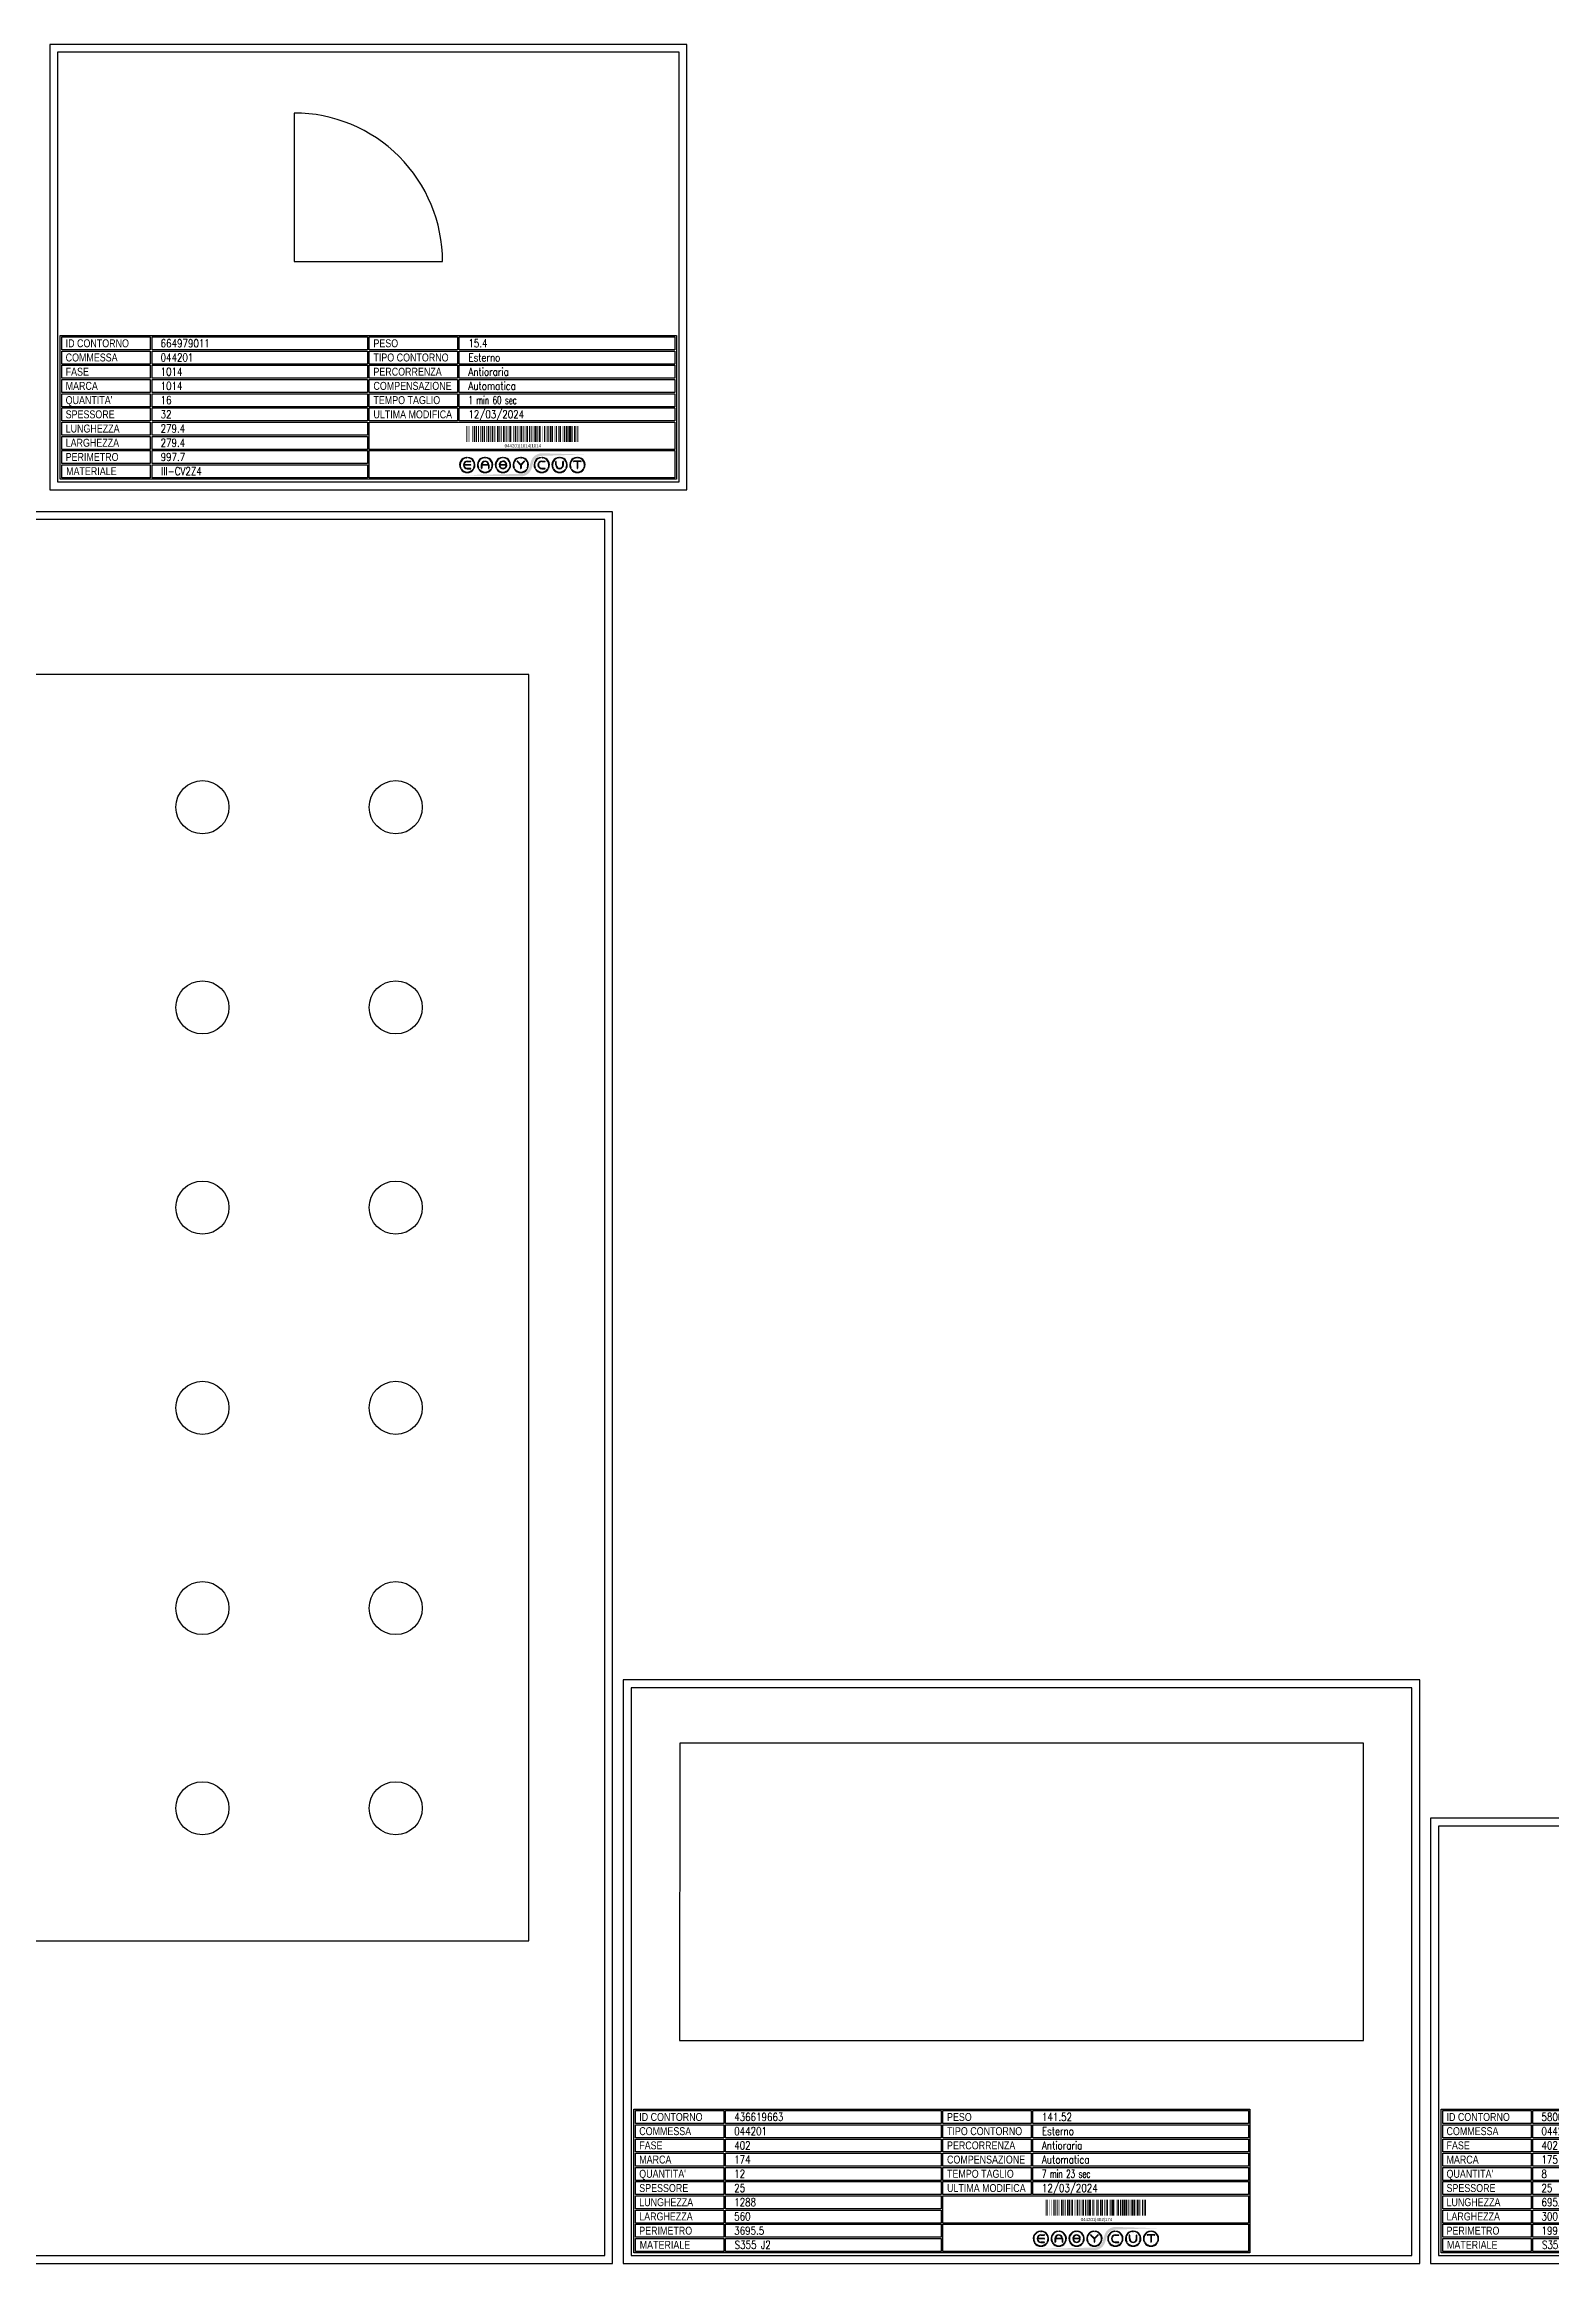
# Model space of a CAD drawing. Header units: millimetres. Extents: x 28039 to 145264, y 9873 to 40131.
# Drawn here: x 39309 to 42145, y 12213 to 16392 of the extents above; entities that cross this region are included whole.
import ezdxf
from ezdxf.enums import TextEntityAlignment as Align

# ---------------------------------------------------------------- set-up
doc = ezdxf.new("R2010")
doc.units = ezdxf.units.MM
doc.styles.add('EasyCutStyle', font='romans.shx', dxfattribs={"width": 0.8})
doc.styles.add('EasyCutStyle1', font='arial.ttf', dxfattribs={"width": 0.8})

# ---------------------------------------------------------------- blocks, each defined once
blk = doc.blocks.new('*U81')
at = {"color": 5}
blk.add_lwpolyline([(0, 0), (3000, 0), (3000, 3299), (0, 3299)], close=True, dxfattribs=at)
at = {"color": 7}
blk.add_lwpolyline([(15, 15), (2985, 15), (2985, 3284), (15, 3284)], close=True, dxfattribs=at)
at = {"color": 253}
blk.add_lwpolyline([(20, 291), (1180, 291), (1180, 20), (20, 20)], close=True, dxfattribs=at)
at = {"color": 2}
for points in [[(23, 288.1), (189.3, 288.1), (189.3, 263.7), (23, 263.7)], [(23, 288.1), (189.3, 288.1), (189.3, 263.7), (23, 263.7)], [(23, 261.4), (189.3, 261.4), (189.3, 237), (23, 237)], [(601.5, 288.1), (767.9, 288.1), (767.9, 263.7), (601.5, 263.7)], [(601.5, 261.4), (767.9, 261.4), (767.9, 237), (601.5, 237)], [(23, 234.6), (189.3, 234.6), (189.3, 210.2), (23, 210.2)], [(601.5, 234.6), (767.9, 234.6), (767.9, 210.2), (601.5, 210.2)], [(23, 207.9), (189.3, 207.9), (189.3, 183.4), (23, 183.4)], [(23, 181.1), (189.3, 181.1), (189.3, 156.7), (23, 156.7)], [(601.5, 207.9), (767.9, 207.9), (767.9, 183.4), (601.5, 183.4)], [(601.5, 181.1), (767.9, 181.1), (767.9, 156.7), (601.5, 156.7)], [(23, 154.3), (189.3, 154.3), (189.3, 129.9), (23, 129.9)], [(23, 127.6), (189.3, 127.6), (189.3, 103.1), (23, 103.1)], [(601.5, 154.3), (767.9, 154.3), (767.9, 129.9), (601.5, 129.9)], [(23, 100.8), (189.3, 100.8), (189.3, 76.4), (23, 76.4)], [(23, 74), (189.3, 74), (189.3, 49.6), (23, 49.6)], [(23, 47.3), (189.3, 47.3), (189.3, 22.9), (23, 22.9)]]:
    blk.add_lwpolyline(points, close=True, dxfattribs=at)
at = {"color": 1}
for points in [[(192.7, 288.1), (598.5, 288.1), (598.5, 263.7), (192.7, 263.7)], [(192.7, 261.4), (598.5, 261.4), (598.5, 237), (192.7, 237)], [(771.3, 288.1), (1177.2, 288.1), (1177.2, 263.7), (771.3, 263.7)], [(771.3, 261.4), (1177.2, 261.4), (1177.2, 237), (771.3, 237)], [(192.7, 234.6), (598.5, 234.6), (598.5, 210.2), (192.7, 210.2)], [(771.3, 234.6), (1177.2, 234.6), (1177.2, 210.2), (771.3, 210.2)], [(192.7, 207.9), (598.5, 207.9), (598.5, 183.4), (192.7, 183.4)], [(192.7, 181.1), (598.5, 181.1), (598.5, 156.7), (192.7, 156.7)], [(771.3, 207.9), (1177.2, 207.9), (1177.2, 183.4), (771.3, 183.4)], [(771.3, 181.1), (1177.2, 181.1), (1177.2, 156.7), (771.3, 156.7)], [(192.7, 154.3), (598.5, 154.3), (598.5, 129.9), (192.7, 129.9)], [(192.7, 127.6), (598.5, 127.6), (598.5, 103.1), (192.7, 103.1)], [(601.5, 127.6), (1177.2, 127.6), (1177.2, 76.4), (601.5, 76.4)], [(771.3, 154.3), (1177.2, 154.3), (1177.2, 129.9), (771.3, 129.9)], [(192.7, 100.8), (598.5, 100.8), (598.5, 76.4), (192.7, 76.4)], [(192.7, 74), (598.5, 74), (598.5, 49.6), (192.7, 49.6)], [(192.7, 47.3), (598.5, 47.3), (598.5, 22.9), (192.7, 22.9)], [(601.5, 74), (1177.2, 74), (1177.2, 22.9), (601.5, 22.9)]]:
    blk.add_lwpolyline(points, close=True, dxfattribs=at)
at = {"color": 161, "style": 'EasyCutStyle1', "width": 0.8}
for s, p in [('COMMESSA', (30.1, 241.9)), ('ID CONTORNO', (30.1, 268.6)), ('TIPO CONTORNO', (609.6, 241.9)), ('PESO', (609.6, 268.6)), ('FASE', (30.1, 215.1)), ('PERCORRENZA', (609.6, 215.1)), ("QUANTITA'", (30.1, 161.6)), ('MARCA', (30.1, 188.4)), ('TEMPO TAGLIO', (609.6, 161.6)), ('COMPENSAZIONE', (609.6, 188.4)), ('SPESSORE', (30.1, 134.8)), ('ULTIMA MODIFICA', (609.6, 134.8)), ('LUNGHEZZA', (30.1, 108.1)), ('LARGHEZZA', (30.1, 81.3)), ('PERIMETRO', (30.1, 54.5)), ('MATERIALE', (31, 27.8))]:
    blk.add_text(s, height=15, dxfattribs=at).set_placement(p)
at = {"style": 'EasyCutStyle'}
for tag, p, width in [('ORDERSHAPE', (208.9, 241.9), 0.8), ('IDSHAPE', (208.9, 268.6), 0.8), ('TYPESHAPE', (788.4, 241.9), 0.8), ('WEIGTHSHAPE', (788.4, 268.6), 0.8), ('PHASESHAPE', (208.9, 215.1), 0.8), ('JOUSHAPE', (788.4, 215.1), 0.8), ('QTASHAPE', (208.9, 161.6), 0.8), ('MKSHAPE', (208.9, 188.4), 0.8), ('TIMECUTSHAPE', (788.4, 161.6), 0.65), ('COMPSHAPE', (788.4, 188.4), 0.8), ('TKSHAPE', (208.9, 134.8), 0.8), ('LASTMODIFYSHAPE', (788.4, 134.8), 0.8), ('LENGTHSHAPE', (208.9, 108.1), 0.8), ('HEIGHTSHAPE', (208.9, 81.3), 0.8), ('PERIMETERSHAPE', (208.9, 54.5), 0.8), ('MATSHAPE', (209.8, 27.8), 0.8)]:
    blk.add_attdef(tag, p, '', height=15, dxfattribs=dict(at, width=width))
blk = doc.blocks.new('*U85')
at = {"color": 5}
blk.add_lwpolyline([(0, 0), (1500, 0), (1500, 1099), (0, 1099)], close=True, dxfattribs=at)
at = {"color": 7}
blk.add_lwpolyline([(15, 15), (1485, 15), (1485, 1084), (15, 1084)], close=True, dxfattribs=at)
at = {"color": 253}
blk.add_lwpolyline([(20, 291), (1180, 291), (1180, 20), (20, 20)], close=True, dxfattribs=at)
at = {"color": 2}
for points in [[(23, 288.1), (189.3, 288.1), (189.3, 263.7), (23, 263.7)], [(23, 288.1), (189.3, 288.1), (189.3, 263.7), (23, 263.7)], [(23, 261.4), (189.3, 261.4), (189.3, 237), (23, 237)], [(601.5, 288.1), (767.9, 288.1), (767.9, 263.7), (601.5, 263.7)], [(601.5, 261.4), (767.9, 261.4), (767.9, 237), (601.5, 237)], [(23, 234.6), (189.3, 234.6), (189.3, 210.2), (23, 210.2)], [(601.5, 234.6), (767.9, 234.6), (767.9, 210.2), (601.5, 210.2)], [(23, 207.9), (189.3, 207.9), (189.3, 183.4), (23, 183.4)], [(23, 181.1), (189.3, 181.1), (189.3, 156.7), (23, 156.7)], [(601.5, 207.9), (767.9, 207.9), (767.9, 183.4), (601.5, 183.4)], [(601.5, 181.1), (767.9, 181.1), (767.9, 156.7), (601.5, 156.7)], [(23, 154.3), (189.3, 154.3), (189.3, 129.9), (23, 129.9)], [(23, 127.6), (189.3, 127.6), (189.3, 103.1), (23, 103.1)], [(601.5, 154.3), (767.9, 154.3), (767.9, 129.9), (601.5, 129.9)], [(23, 100.8), (189.3, 100.8), (189.3, 76.4), (23, 76.4)], [(23, 74), (189.3, 74), (189.3, 49.6), (23, 49.6)], [(23, 47.3), (189.3, 47.3), (189.3, 22.9), (23, 22.9)]]:
    blk.add_lwpolyline(points, close=True, dxfattribs=at)
at = {"color": 1}
for points in [[(192.7, 288.1), (598.5, 288.1), (598.5, 263.7), (192.7, 263.7)], [(192.7, 261.4), (598.5, 261.4), (598.5, 237), (192.7, 237)], [(771.3, 288.1), (1177.2, 288.1), (1177.2, 263.7), (771.3, 263.7)], [(771.3, 261.4), (1177.2, 261.4), (1177.2, 237), (771.3, 237)], [(192.7, 234.6), (598.5, 234.6), (598.5, 210.2), (192.7, 210.2)], [(771.3, 234.6), (1177.2, 234.6), (1177.2, 210.2), (771.3, 210.2)], [(192.7, 207.9), (598.5, 207.9), (598.5, 183.4), (192.7, 183.4)], [(192.7, 181.1), (598.5, 181.1), (598.5, 156.7), (192.7, 156.7)], [(771.3, 207.9), (1177.2, 207.9), (1177.2, 183.4), (771.3, 183.4)], [(771.3, 181.1), (1177.2, 181.1), (1177.2, 156.7), (771.3, 156.7)], [(192.7, 154.3), (598.5, 154.3), (598.5, 129.9), (192.7, 129.9)], [(192.7, 127.6), (598.5, 127.6), (598.5, 103.1), (192.7, 103.1)], [(601.5, 127.6), (1177.2, 127.6), (1177.2, 76.4), (601.5, 76.4)], [(771.3, 154.3), (1177.2, 154.3), (1177.2, 129.9), (771.3, 129.9)], [(192.7, 100.8), (598.5, 100.8), (598.5, 76.4), (192.7, 76.4)], [(192.7, 74), (598.5, 74), (598.5, 49.6), (192.7, 49.6)], [(192.7, 47.3), (598.5, 47.3), (598.5, 22.9), (192.7, 22.9)], [(601.5, 74), (1177.2, 74), (1177.2, 22.9), (601.5, 22.9)]]:
    blk.add_lwpolyline(points, close=True, dxfattribs=at)
at = {"color": 161, "style": 'EasyCutStyle1', "width": 0.8}
for s, p in [('COMMESSA', (30.1, 241.9)), ('ID CONTORNO', (30.1, 268.6)), ('TIPO CONTORNO', (609.6, 241.9)), ('PESO', (609.6, 268.6)), ('FASE', (30.1, 215.1)), ('PERCORRENZA', (609.6, 215.1)), ("QUANTITA'", (30.1, 161.6)), ('MARCA', (30.1, 188.4)), ('TEMPO TAGLIO', (609.6, 161.6)), ('COMPENSAZIONE', (609.6, 188.4)), ('SPESSORE', (30.1, 134.8)), ('ULTIMA MODIFICA', (609.6, 134.8)), ('LUNGHEZZA', (30.1, 108.1)), ('LARGHEZZA', (30.1, 81.3)), ('PERIMETRO', (30.1, 54.5)), ('MATERIALE', (31, 27.8))]:
    blk.add_text(s, height=15, dxfattribs=at).set_placement(p)
at = {"style": 'EasyCutStyle'}
for tag, p, width in [('ORDERSHAPE', (208.9, 241.9), 0.8), ('IDSHAPE', (208.9, 268.6), 0.8), ('TYPESHAPE', (788.4, 241.9), 0.8), ('WEIGTHSHAPE', (788.4, 268.6), 0.8), ('PHASESHAPE', (208.9, 215.1), 0.8), ('JOUSHAPE', (788.4, 215.1), 0.8), ('QTASHAPE', (208.9, 161.6), 0.8), ('MKSHAPE', (208.9, 188.4), 0.8), ('TIMECUTSHAPE', (788.4, 161.6), 0.65), ('COMPSHAPE', (788.4, 188.4), 0.8), ('TKSHAPE', (208.9, 134.8), 0.8), ('LASTMODIFYSHAPE', (788.4, 134.8), 0.8), ('LENGTHSHAPE', (208.9, 108.1), 0.8), ('HEIGHTSHAPE', (208.9, 81.3), 0.8), ('PERIMETERSHAPE', (208.9, 54.5), 0.8), ('MATSHAPE', (209.8, 27.8), 0.8)]:
    blk.add_attdef(tag, p, '', height=15, dxfattribs=dict(at, width=width))
blk = doc.blocks.new('Logo')
h = blk.add_hatch(color=256)
h.set_gradient(color1=(255, 0, 0), color2=(255, 255, 0), tint=1)
h.paths.add_polyline_path([(20.5, 4.4, -0.339454), (37.1, 17.2), (118.6, 19.6), (37.1, 22, 0.339454), (15.8, 5.7), (13.2, -4.2, -0.339454), (-3.4, -16.9), (-118.2, -19.3), (-3.4, -21.7, 0.339454), (17.8, -5.4)])
for color, points in [(140, [(-115.9, -5.7, -1), (-116.7, -6.1, -0.520567), (-104.9, 14.3, -1), (-104.9, 13.5, 0.520567)]), (256, [(-97.3, 0.4), (-110, 0.4, -0.394366), (-103.7, 6.3), (-97.3, 6.3, 1), (-97.3, 7.2), (-103.7, 7.2, 1), (-103.7, -7.2), (-97.3, -7.2, 1), (-97.3, -6.3), (-103.7, -6.3, -0.394366), (-110, -0.4), (-97.3, -0.4, 1)]), (140, [(-91.4, -5.7, 1), (-90.6, -6.1, 0.520567), (-102.4, 14.3, 0.916853), (-102.6, 13.5, 0.043377), (-102.5, 13.5, -0.520567)]), (140, [(-82.3, -5.7, -1), (-83.1, -6.1, -0.520567), (-71.3, 14.3, -1), (-71.3, 13.5, 0.520567)]), (140, [(-57.8, -5.7, 1), (-57, -6.1, 0.520567), (-68.8, 14.3, 1), (-68.9, 13.5, -0.520567)]), (140, [(-48.7, -5.7, -1), (-49.5, -6.1, -0.520567), (-37.7, 14.3, -1), (-37.7, 13.5, 0.520567)]), (256, [(-31.2, -0.4, -0.486114), (-30.3, -1.5, -0.776377), (-42.6, -1.6, 1), (-43.4, -1.9, 0.776377), (-29.5, -1.7, 0.486114), (-31.2, 0.4), (-41.8, 0.4, -0.486114), (-42.6, 1.5, -0.776377), (-30.4, 1.6, 1), (-29.5, 1.9, 0.776377), (-43.5, 1.7, 0.486114), (-41.8, -0.4)]), (140, [(-24.2, -5.7, 1), (-23.4, -6.1, 0.520567), (-35.2, 14.3, 1), (-35.3, 13.5, -0.520567)]), (140, [(-15.1, -5.7, -1), (-15.9, -6.1, -0.520567), (-4.1, 14.3, -1), (-4.1, 13.5, 0.520567)]), (256, [(-9.3, 7.1, 1), (-10, 6.5), (-3.3, -0.2), (-3.3, -6.3, 1), (-2.4, -6.3), (-2.4, -0.2), (4.2, 6.5, 1), (3.6, 7.1), (-2.9, 0.6)]), (140, [(9.4, -5.7, 1), (10.2, -6.1, 0.520567), (-1.6, 14.3, 1), (-1.7, 13.5, -0.520567)]), (140, [(24.2, -5.7, -1), (23.4, -6.1, -0.520567), (35.2, 14.3, -1), (35.3, 13.5, 0.520567)]), (256, [(36.5, -7.2), (42.8, -7.2, 1), (42.8, -6.3), (36.5, -6.3, -1), (36.5, 6.3), (42.8, 6.3, 1), (42.8, 7.2), (36.5, 7.2, 1)]), (140, [(48.7, -5.7, 1), (49.5, -6.1, 0.520567), (37.7, 14.3, 1), (37.7, 13.5, -0.520567)]), (140, [(57.8, -5.7, -1), (57, -6.1, -0.520567), (68.8, 14.3, -1), (68.9, 13.5, 0.520567)]), (256, [(63.7, 0), (63.7, 6.3, 1), (62.9, 6.3), (62.9, 0, 1), (77.3, 0), (77.3, 6.3, 1), (76.4, 6.3), (76.4, 0, -1)]), (140, [(82.3, -5.7, 1), (83.1, -6.1, 0.520567), (71.3, 14.3, 1), (71.3, 13.5, -0.520567)]), (140, [(91.4, -5.7, -1), (90.6, -6.1, -0.520567), (102.4, 14.3, -1), (102.5, 13.5, 0.520567)]), (256, [(96.9, 7.2, 1), (96.9, 6.3), (103.2, 6.3), (103.2, -6.3, 1), (104.1, -6.3), (104.1, 6.3), (110.4, 6.3, 1), (110.4, 7.2)]), (140, [(115.9, -5.7, 1), (116.7, -6.1, 0.520567), (104.9, 14.3, 1), (104.9, 13.5, -0.520567)]), (140, [(-91.9, -8.3, 1), (-92.6, -7.8, -0.520567), (-114.8, -7.8, 1), (-115.5, -8.3, 0.520567)]), (140, [(-58.3, -8.3, 1), (-59, -7.8, -0.520567), (-81.2, -7.8, 1), (-81.9, -8.3, 0.520567)]), (140, [(-24.7, -8.3, 1), (-25.4, -7.8, -0.520567), (-47.6, -7.8, 1), (-48.3, -8.3, 0.520567)]), (140, [(8.9, -8.3, 1), (8.2, -7.8, -0.520567), (-14, -7.8, 1), (-14.7, -8.3, 0.520567)]), (140, [(48.3, -8.3, 1), (47.6, -7.8, -0.520567), (25.4, -7.8, 1), (24.7, -8.3, 0.520567)]), (140, [(81.9, -8.3, 1), (81.2, -7.8, -0.520567), (59, -7.8, 1), (58.3, -8.3, 0.520567)]), (140, [(115.5, -8.3, 1), (114.8, -7.8, -0.520567), (92.6, -7.8, 1), (91.9, -8.3, 0.520567)])]:
    blk.add_hatch(color=color).paths.add_polyline_path(points)
h = blk.add_hatch(color=256)
h.paths.add_polyline_path([(-63.7, -0.4), (-63.7, -6.3, 1), (-62.9, -6.3), (-62.9, 0, 1), (-77.3, 0), (-77.3, -6.3, 1), (-76.4, -6.3), (-76.4, -0.4)])
h.paths.add_polyline_path([(-76.4, 0.4, -0.933992), (-63.8, 0.4)], flags=16)
for p, q in [((-97.3, 0.4), (-110, 0.4)), ((-103.7, 7.2), (-97.3, 7.2)), ((-103.7, 6.3), (-97.3, 6.3)), ((-77.3, 0), (-77.3, -6.3)), ((-63.8, 0.4), (-76.4, 0.4)), ((-62.9, 0), (-62.9, -6.3)), ((-31.2, 0.4), (-41.8, 0.4)), ((-3.3, -0.2), (-10, 6.5)), ((-2.9, 0.6), (-9.3, 7.1)), ((-2.9, 0.6), (3.6, 7.1)), ((-2.4, -0.2), (4.2, 6.5)), ((36.5, 7.2), (42.8, 7.2)), ((36.5, 6.3), (42.8, 6.3)), ((62.9, 0), (62.9, 6.3)), ((63.7, 0), (63.7, 6.3)), ((76.4, 0), (76.4, 6.3)), ((77.3, 0), (77.3, 6.3)), ((110.4, 7.2), (96.9, 7.2)), ((103.2, 6.3), (96.9, 6.3)), ((103.2, 6.3), (103.2, -6.3)), ((104.1, 6.3), (104.1, -6.3)), ((110.4, 6.3), (104.1, 6.3)), ((-97.3, -0.4), (-110, -0.4)), ((-103.7, -6.3), (-97.3, -6.3)), ((-103.7, -7.2), (-97.3, -7.2)), ((-76.4, -0.4), (-76.4, -6.3)), ((-63.7, -0.4), (-76.4, -0.4)), ((-63.7, -0.4), (-63.7, -6.3)), ((-31.2, -0.4), (-41.8, -0.4)), ((-3.3, -0.2), (-3.3, -6.3)), ((-2.4, -0.2), (-2.4, -6.3)), ((36.5, -6.3), (42.8, -6.3)), ((36.5, -7.2), (42.8, -7.2))]:
    blk.add_line(p, q)
at = {"color": 140}
for centre, radius, start, end in [((-103.7, 0), 14.4, 95, 205), ((-103.7, 0), 13.5, 95, 205), ((-104.9, 13.9), 0.432, 275, 95), ((-102.5, 13.9), 0.432, 85, 265), ((-103.7, 0), 13.5, 335, 85), ((-103.7, 0), 14.4, 335, 85), ((-70.1, 0), 14.4, 95, 205), ((-70.1, 0), 13.5, 95, 205), ((-71.3, 13.9), 0.432, 275, 95), ((-68.9, 13.9), 0.432, 85, 265), ((-70.1, 0), 13.5, 335, 85), ((-70.1, 0), 14.4, 335, 85), ((-36.5, 0), 14.4, 95, 205), ((-36.5, 0), 13.5, 95, 205), ((-37.7, 13.9), 0.432, 275, 95), ((-35.3, 13.9), 0.432, 85, 265), ((-36.5, 0), 13.5, 335, 85), ((-36.5, 0), 14.4, 335, 85), ((-2.9, 0), 14.4, 95, 205), ((-2.9, 0), 13.5, 95, 205), ((-4.1, 13.9), 0.432, 275, 95), ((-1.7, 13.9), 0.432, 85, 265), ((-2.9, 0), 13.5, 335, 85), ((-2.9, 0), 14.4, 335, 85), ((36.5, 0), 14.4, 95, 205), ((36.5, 0), 13.5, 95, 205), ((35.3, 13.9), 0.432, 275, 95), ((37.7, 13.9), 0.432, 85, 265), ((36.5, 0), 14.4, 335, 85), ((36.5, 0), 13.5, 335, 85), ((70.1, 0), 14.4, 95, 205), ((70.1, 0), 13.5, 95, 205), ((68.9, 13.9), 0.432, 275, 95), ((71.3, 13.9), 0.432, 85, 265), ((70.1, 0), 14.4, 335, 85), ((70.1, 0), 13.5, 335, 85), ((103.7, 0), 14.4, 95, 205), ((103.7, 0), 13.5, 95, 205), ((102.5, 13.9), 0.432, 275, 95), ((104.9, 13.9), 0.432, 85, 265), ((103.7, 0), 14.4, 335, 85), ((103.7, 0), 13.5, 335, 85), ((-116.3, -5.9), 0.432, 205, 25), ((-115.1, -8), 0.432, 35, 215), ((-103.7, 0), 14.4, 215, 325), ((-103.7, 0), 13.5, 215, 325), ((-92.2, -8), 0.432, 325, 145), ((-91, -5.9), 0.432, 155, 335), ((-82.7, -5.9), 0.432, 205, 25), ((-81.5, -8), 0.432, 35, 215), ((-70.1, 0), 14.4, 215, 325), ((-70.1, 0), 13.5, 215, 325), ((-58.6, -8), 0.432, 325, 145), ((-57.4, -5.9), 0.432, 155, 335), ((-49.1, -5.9), 0.432, 205, 25), ((-47.9, -8), 0.432, 35, 215), ((-36.5, 0), 14.4, 215, 325), ((-36.5, 0), 13.5, 215, 325), ((-25, -8), 0.432, 325, 145), ((-23.8, -5.9), 0.432, 155, 335), ((-15.5, -5.9), 0.432, 205, 25), ((-14.3, -8), 0.432, 35, 215), ((-2.9, 0), 14.4, 215, 325), ((-2.9, 0), 13.5, 215, 325), ((8.6, -8), 0.432, 325, 145), ((9.8, -5.9), 0.432, 155, 335), ((23.8, -5.9), 0.432, 205, 25), ((25, -8), 0.432, 35, 215), ((36.5, 0), 14.4, 215, 325), ((36.5, 0), 13.5, 215, 325), ((47.9, -8), 0.432, 325, 145), ((49.1, -5.9), 0.432, 155, 335), ((57.4, -5.9), 0.432, 205, 25), ((58.6, -8), 0.432, 35, 215), ((70.1, 0), 14.4, 215, 325), ((70.1, 0), 13.5, 215, 325), ((81.5, -8), 0.432, 325, 145), ((82.7, -5.9), 0.432, 155, 335), ((91, -5.9), 0.432, 205, 25), ((92.2, -8), 0.432, 35, 215), ((103.7, 0), 14.4, 215, 325), ((103.7, 0), 13.5, 215, 325), ((115.1, -8), 0.432, 325, 145), ((116.3, -5.9), 0.432, 155, 335)]:
    blk.add_arc(centre, radius, start, end, dxfattribs=at)
for centre, radius, start, end in [((-103.7, 0), 7.2, 90, 270), ((-103.7, 0), 6.34, 90, 176.0904), ((-97.3, 6.8), 0.432, 270, 90), ((-97.3, 0), 0.432, 270, 90), ((-70.1, 0), 7.2, 0, 180), ((-70.1, 0), 6.34, 3.9096, 176.0904), ((-36.5, 0), 7.2, 15, 166.2998), ((-41.8, 1.3), 1.73, 166.2998, 270), ((-41.8, 1.3), 0.864, 166.2998, 270), ((-36.5, 0), 6.34, 15, 166.2998), ((-31.2, -1.3), 1.73, 346.2998, 90), ((-29.9, 1.8), 0.432, 195, 15), ((-9.6, 6.8), 0.432, 45, 225), ((3.9, 6.8), 0.432, 315, 135), ((36.5, 0), 7.2, 90, 270), ((36.5, 0), 6.34, 90, 270), ((42.8, 6.8), 0.432, 270, 90), ((63.3, 6.3), 0.432, 0, 180), ((70.1, 0), 7.2, 180, 0), ((70.1, 0), 6.34, 180, 0), ((76.8, 6.3), 0.432, 0, 180), ((96.9, 6.8), 0.432, 90, 270), ((110.4, 6.8), 0.432, 270, 90), ((-103.7, 0), 6.34, 183.9096, 270), ((-97.3, -6.8), 0.432, 270, 90), ((-76.8, -6.3), 0.432, 180, 0), ((-63.3, -6.3), 0.432, 180, 0), ((-43, -1.8), 0.432, 15, 195), ((-36.5, 0), 7.2, 195, 346.2998), ((-36.5, 0), 6.34, 195, 346.2998), ((-31.2, -1.3), 0.864, 346.2998, 90), ((-2.9, -6.3), 0.432, 180, 0), ((42.8, -6.8), 0.432, 270, 90), ((103.7, -6.3), 0.432, 180, 0)]:
    blk.add_arc(centre, radius, start, end)
blk = doc.blocks.new('BARCODE128_436619663', base_point=(41288.8, 12293.4))
at = {"linetype": 'Continuous'}
for points, const_width in [([(41289.8, 12293.4), (41289.8, 12323.4)], 2), ([(41292.3, 12293.4), (41292.3, 12323.4)], 1), ([(41295.3, 12293.4), (41295.3, 12323.4)], 1), ([(41300.3, 12293.4), (41300.3, 12323.4)], 1), ([(41304.3, 12293.4), (41304.3, 12323.4)], 3), ([(41307.8, 12293.4), (41307.8, 12323.4)], 2), ([(41311.8, 12293.4), (41311.8, 12323.4)], 2), ([(41315.3, 12293.4), (41315.3, 12323.4)], 1), ([(41319.3, 12293.4), (41319.3, 12323.4)], 3), ([(41322.8, 12293.4), (41322.8, 12323.4)], 2), ([(41326.3, 12293.4), (41326.3, 12323.4)], 1), ([(41330.3, 12293.4), (41330.3, 12323.4)], 3), ([(41333.8, 12293.4), (41333.8, 12323.4)], 2), ([(41338.3, 12293.4), (41338.3, 12323.4)], 3), ([(41342.3, 12293.4), (41342.3, 12323.4)], 1), ([(41344.3, 12293.4), (41344.3, 12323.4)], 1), ([(41348.3, 12293.4), (41348.3, 12323.4)], 3), ([(41351.8, 12293.4), (41351.8, 12323.4)], 2), ([(41355.3, 12293.4), (41355.3, 12323.4)], 1), ([(41359.3, 12293.4), (41359.3, 12323.4)], 3), ([(41363.8, 12293.4), (41363.8, 12323.4)], 2), ([(41366.3, 12293.4), (41366.3, 12323.4)], 1), ([(41368.3, 12293.4), (41368.3, 12323.4)], 1), ([(41371.8, 12293.4), (41371.8, 12323.4)], 4), ([(41377.8, 12293.4), (41377.8, 12323.4)], 2), ([(41381.3, 12293.4), (41381.3, 12323.4)], 1), ([(41385.3, 12293.4), (41385.3, 12323.4)], 3), ([(41388.3, 12293.4), (41388.3, 12323.4)], 1), ([(41392.3, 12293.4), (41392.3, 12323.4)], 3), ([(41395.8, 12293.4), (41395.8, 12323.4)], 2), ([(41399.8, 12293.4), (41399.8, 12323.4)], 2), ([(41404.3, 12293.4), (41404.3, 12323.4)], 3), ([(41408.3, 12293.4), (41408.3, 12323.4)], 1), ([(41410.3, 12293.4), (41410.3, 12323.4)], 1), ([(41412.3, 12293.4), (41412.3, 12323.4)], 1), ([(41415.8, 12293.4), (41415.8, 12323.4)], 4), ([(41421.3, 12293.4), (41421.3, 12323.4)], 1), ([(41425.3, 12293.4), (41425.3, 12323.4)], 3), ([(41429.8, 12293.4), (41429.8, 12323.4)], 2), ([(41433.3, 12293.4), (41433.3, 12323.4)], 3), ([(41436.8, 12293.4), (41436.8, 12323.4)], 2), ([(41440.3, 12293.4), (41440.3, 12323.4)], 3), ([(41443.8, 12293.4), (41443.8, 12323.4)], 2), ([(41447.3, 12293.4), (41447.3, 12323.4)], 1), ([(41451.3, 12293.4), (41451.3, 12323.4)], 3), ([(41455.3, 12293.4), (41455.3, 12323.4)], 3), ([(41458.3, 12293.4), (41458.3, 12323.4)], 1), ([(41461.8, 12293.4), (41461.8, 12323.4)], 4), ([(41465.8, 12293.4), (41465.8, 12323.4)], 2), ([(41471.3, 12293.4), (41471.3, 12323.4)], 3), ([(41474.3, 12293.4), (41474.3, 12323.4)], 1), ([(41476.8, 12293.4), (41476.8, 12323.4)], 2)]:
    blk.add_lwpolyline(points, dxfattribs=dict(at, const_width=const_width))
blk.add_text('044201|402|174', height=6).set_placement((41384.3, 12282.9), align=Align.CENTER)
blk = doc.blocks.new('*U4')
at = {"color": 5}
blk.add_lwpolyline([(0, 0), (1200, 0), (1200, 839), (0, 839)], close=True, dxfattribs=at)
at = {"color": 7}
blk.add_lwpolyline([(15, 15), (1185, 15), (1185, 824), (15, 824)], close=True, dxfattribs=at)
at = {"color": 253}
blk.add_lwpolyline([(20, 291), (1180, 291), (1180, 20), (20, 20)], close=True, dxfattribs=at)
at = {"color": 2}
for points in [[(23, 288.1), (189.3, 288.1), (189.3, 263.7), (23, 263.7)], [(23, 288.1), (189.3, 288.1), (189.3, 263.7), (23, 263.7)], [(23, 261.4), (189.3, 261.4), (189.3, 237), (23, 237)], [(601.5, 288.1), (767.9, 288.1), (767.9, 263.7), (601.5, 263.7)], [(601.5, 261.4), (767.9, 261.4), (767.9, 237), (601.5, 237)], [(23, 234.6), (189.3, 234.6), (189.3, 210.2), (23, 210.2)], [(601.5, 234.6), (767.9, 234.6), (767.9, 210.2), (601.5, 210.2)], [(23, 207.9), (189.3, 207.9), (189.3, 183.4), (23, 183.4)], [(23, 181.1), (189.3, 181.1), (189.3, 156.7), (23, 156.7)], [(601.5, 207.9), (767.9, 207.9), (767.9, 183.4), (601.5, 183.4)], [(601.5, 181.1), (767.9, 181.1), (767.9, 156.7), (601.5, 156.7)], [(23, 154.3), (189.3, 154.3), (189.3, 129.9), (23, 129.9)], [(23, 127.6), (189.3, 127.6), (189.3, 103.1), (23, 103.1)], [(601.5, 154.3), (767.9, 154.3), (767.9, 129.9), (601.5, 129.9)], [(23, 100.8), (189.3, 100.8), (189.3, 76.4), (23, 76.4)], [(23, 74), (189.3, 74), (189.3, 49.6), (23, 49.6)], [(23, 47.3), (189.3, 47.3), (189.3, 22.9), (23, 22.9)]]:
    blk.add_lwpolyline(points, close=True, dxfattribs=at)
at = {"color": 1}
for points in [[(192.7, 288.1), (598.5, 288.1), (598.5, 263.7), (192.7, 263.7)], [(192.7, 261.4), (598.5, 261.4), (598.5, 237), (192.7, 237)], [(771.3, 288.1), (1177.2, 288.1), (1177.2, 263.7), (771.3, 263.7)], [(771.3, 261.4), (1177.2, 261.4), (1177.2, 237), (771.3, 237)], [(192.7, 234.6), (598.5, 234.6), (598.5, 210.2), (192.7, 210.2)], [(771.3, 234.6), (1177.2, 234.6), (1177.2, 210.2), (771.3, 210.2)], [(192.7, 207.9), (598.5, 207.9), (598.5, 183.4), (192.7, 183.4)], [(192.7, 181.1), (598.5, 181.1), (598.5, 156.7), (192.7, 156.7)], [(771.3, 207.9), (1177.2, 207.9), (1177.2, 183.4), (771.3, 183.4)], [(771.3, 181.1), (1177.2, 181.1), (1177.2, 156.7), (771.3, 156.7)], [(192.7, 154.3), (598.5, 154.3), (598.5, 129.9), (192.7, 129.9)], [(192.7, 127.6), (598.5, 127.6), (598.5, 103.1), (192.7, 103.1)], [(601.5, 127.6), (1177.2, 127.6), (1177.2, 76.4), (601.5, 76.4)], [(771.3, 154.3), (1177.2, 154.3), (1177.2, 129.9), (771.3, 129.9)], [(192.7, 100.8), (598.5, 100.8), (598.5, 76.4), (192.7, 76.4)], [(192.7, 74), (598.5, 74), (598.5, 49.6), (192.7, 49.6)], [(192.7, 47.3), (598.5, 47.3), (598.5, 22.9), (192.7, 22.9)], [(601.5, 74), (1177.2, 74), (1177.2, 22.9), (601.5, 22.9)]]:
    blk.add_lwpolyline(points, close=True, dxfattribs=at)
at = {"color": 161, "style": 'EasyCutStyle1', "width": 0.8}
for s, p in [('COMMESSA', (30.1, 241.9)), ('ID CONTORNO', (30.1, 268.6)), ('TIPO CONTORNO', (609.6, 241.9)), ('PESO', (609.6, 268.6)), ('FASE', (30.1, 215.1)), ('PERCORRENZA', (609.6, 215.1)), ("QUANTITA'", (30.1, 161.6)), ('MARCA', (30.1, 188.4)), ('TEMPO TAGLIO', (609.6, 161.6)), ('COMPENSAZIONE', (609.6, 188.4)), ('SPESSORE', (30.1, 134.8)), ('ULTIMA MODIFICA', (609.6, 134.8)), ('LUNGHEZZA', (30.1, 108.1)), ('LARGHEZZA', (30.1, 81.3)), ('PERIMETRO', (30.1, 54.5)), ('MATERIALE', (31, 27.8))]:
    blk.add_text(s, height=15, dxfattribs=at).set_placement(p)
at = {"style": 'EasyCutStyle'}
for tag, p, width in [('ORDERSHAPE', (208.9, 241.9), 0.8), ('IDSHAPE', (208.9, 268.6), 0.8), ('TYPESHAPE', (788.4, 241.9), 0.8), ('WEIGTHSHAPE', (788.4, 268.6), 0.8), ('PHASESHAPE', (208.9, 215.1), 0.8), ('JOUSHAPE', (788.4, 215.1), 0.8), ('QTASHAPE', (208.9, 161.6), 0.8), ('MKSHAPE', (208.9, 188.4), 0.8), ('TIMECUTSHAPE', (788.4, 161.6), 0.65), ('COMPSHAPE', (788.4, 188.4), 0.8), ('TKSHAPE', (208.9, 134.8), 0.8), ('LASTMODIFYSHAPE', (788.4, 134.8), 0.8), ('LENGTHSHAPE', (208.9, 108.1), 0.8), ('HEIGHTSHAPE', (208.9, 81.3), 0.8), ('PERIMETERSHAPE', (208.9, 54.5), 0.8), ('MATSHAPE', (209.8, 27.8), 0.8)]:
    blk.add_attdef(tag, p, '', height=15, dxfattribs=dict(at, width=width))
blk = doc.blocks.new('BARCODE128_664979011', base_point=(40208.8, 15633.4))
at = {"linetype": 'Continuous'}
for points, const_width in [([(40209.8, 15633.4), (40209.8, 15663.4)], 2), ([(40212.3, 15633.4), (40212.3, 15663.4)], 1), ([(40215.3, 15633.4), (40215.3, 15663.4)], 1), ([(40220.3, 15633.4), (40220.3, 15663.4)], 1), ([(40224.3, 15633.4), (40224.3, 15663.4)], 3), ([(40227.8, 15633.4), (40227.8, 15663.4)], 2), ([(40231.8, 15633.4), (40231.8, 15663.4)], 2), ([(40235.3, 15633.4), (40235.3, 15663.4)], 1), ([(40239.3, 15633.4), (40239.3, 15663.4)], 3), ([(40242.8, 15633.4), (40242.8, 15663.4)], 2), ([(40246.3, 15633.4), (40246.3, 15663.4)], 1), ([(40250.3, 15633.4), (40250.3, 15663.4)], 3), ([(40253.8, 15633.4), (40253.8, 15663.4)], 2), ([(40258.3, 15633.4), (40258.3, 15663.4)], 3), ([(40262.3, 15633.4), (40262.3, 15663.4)], 1), ([(40264.3, 15633.4), (40264.3, 15663.4)], 1), ([(40268.3, 15633.4), (40268.3, 15663.4)], 3), ([(40271.8, 15633.4), (40271.8, 15663.4)], 2), ([(40275.3, 15633.4), (40275.3, 15663.4)], 1), ([(40279.3, 15633.4), (40279.3, 15663.4)], 3), ([(40283.8, 15633.4), (40283.8, 15663.4)], 2), ([(40286.3, 15633.4), (40286.3, 15663.4)], 1), ([(40288.3, 15633.4), (40288.3, 15663.4)], 1), ([(40291.8, 15633.4), (40291.8, 15663.4)], 4), ([(40297.3, 15633.4), (40297.3, 15663.4)], 1), ([(40301.3, 15633.4), (40301.3, 15663.4)], 3), ([(40305.8, 15633.4), (40305.8, 15663.4)], 2), ([(40308.3, 15633.4), (40308.3, 15663.4)], 1), ([(40312.3, 15633.4), (40312.3, 15663.4)], 3), ([(40315.8, 15633.4), (40315.8, 15663.4)], 2), ([(40319.3, 15633.4), (40319.3, 15663.4)], 1), ([(40323.3, 15633.4), (40323.3, 15663.4)], 3), ([(40327.8, 15633.4), (40327.8, 15663.4)], 2), ([(40330.8, 15633.4), (40330.8, 15663.4)], 2), ([(40334.3, 15633.4), (40334.3, 15663.4)], 1), ([(40338.3, 15633.4), (40338.3, 15663.4)], 3), ([(40341.3, 15633.4), (40341.3, 15663.4)], 1), ([(40343.3, 15633.4), (40343.3, 15663.4)], 1), ([(40346.8, 15633.4), (40346.8, 15663.4)], 4), ([(40352.3, 15633.4), (40352.3, 15663.4)], 1), ([(40356.3, 15633.4), (40356.3, 15663.4)], 3), ([(40360.8, 15633.4), (40360.8, 15663.4)], 2), ([(40363.3, 15633.4), (40363.3, 15663.4)], 1), ([(40367.3, 15633.4), (40367.3, 15663.4)], 3), ([(40370.8, 15633.4), (40370.8, 15663.4)], 2), ([(40374.3, 15633.4), (40374.3, 15663.4)], 1), ([(40378.3, 15633.4), (40378.3, 15663.4)], 3), ([(40382.8, 15633.4), (40382.8, 15663.4)], 2), ([(40385.8, 15633.4), (40385.8, 15663.4)], 2), ([(40389.3, 15633.4), (40389.3, 15663.4)], 1), ([(40393.3, 15633.4), (40393.3, 15663.4)], 3), ([(40397.3, 15633.4), (40397.3, 15663.4)], 3), ([(40400.3, 15633.4), (40400.3, 15663.4)], 1), ([(40403.8, 15633.4), (40403.8, 15663.4)], 4), ([(40407.8, 15633.4), (40407.8, 15663.4)], 2), ([(40413.3, 15633.4), (40413.3, 15663.4)], 3), ([(40416.3, 15633.4), (40416.3, 15663.4)], 1), ([(40418.8, 15633.4), (40418.8, 15663.4)], 2)]:
    blk.add_lwpolyline(points, dxfattribs=dict(at, const_width=const_width))
blk.add_text('044201|1014|1014', height=6).set_placement((40315.3, 15622.9), align=Align.CENTER)

msp = doc.modelspace()

# ---------------------------------------------------------------- linework, layer by layer
at = {"color": 2, "elevation": 0}
msp.add_lwpolyline([(39779.1, 15983.7), (40058.5, 15983.7, 0.414214), (39779.1, 16263.1)], format="xyb", close=True, dxfattribs=at)
at = {"color": 2}
for points in [[(37536.3, 12820.9), (40221.3, 12820.9), (40221.3, 15205.9), (37536.3, 15205.9)], [(40504.8, 12633.4), (41792.8, 12633.4), (41792.8, 13193.4), (40505.3, 13193.4)]]:
    msp.add_lwpolyline(points, close=True, dxfattribs=at)
at = {"color": 4}
for centre in [(39606.3, 14955.9), (39970.3, 14955.9), (39606.3, 14578.9), (39970.3, 14578.9), (39606.3, 14201.9), (39970.3, 14201.9), (39606.3, 13824.9), (39970.3, 13824.9), (39606.3, 13447.9), (39970.3, 13447.9), (39606.3, 13070.9), (39970.3, 13070.9)]:
    msp.add_circle(centre, 50, dxfattribs=at)

# ---------------------------------------------------------------- block references
for name, p, values in [('*U4', (39318.8, 15553.4), {'IDSHAPE': '664979011', 'ORDERSHAPE': '044201', 'PHASESHAPE': '1014', 'MKSHAPE': '1014', 'TKSHAPE': '32', 'LENGTHSHAPE': '279.4', 'HEIGHTSHAPE': '279.4', 'MATSHAPE': 'III-CV2Z4', 'LASTMODIFYSHAPE': '12/03/2024', 'PERIMETERSHAPE': '997.7', 'WEIGTHSHAPE': '15.4', 'TYPESHAPE': 'Esterno', 'JOUSHAPE': 'Antioraria', 'COMPSHAPE': 'Automatica', 'TIMECUTSHAPE': '1 min 60 sec', 'QTASHAPE': '16'}), ('*U81', (37378.8, 12213.4), {'IDSHAPE': '607199022', 'ORDERSHAPE': '044201', 'PHASESHAPE': '304', 'MKSHAPE': '108', 'TKSHAPE': '15', 'LENGTHSHAPE': '2685', 'HEIGHTSHAPE': '2385', 'MATSHAPE': 'S355 J2', 'LASTMODIFYSHAPE': '12/03/2024', 'PERIMETERSHAPE': '10140', 'WEIGTHSHAPE': '754.04', 'TYPESHAPE': 'Esterno', 'JOUSHAPE': 'Antioraria', 'COMPSHAPE': 'Automatica', 'TIMECUTSHAPE': '28 min 19 sec', 'QTASHAPE': '8'}), ('*U85', (40398.8, 12213.4), {'IDSHAPE': '436619663', 'ORDERSHAPE': '044201', 'PHASESHAPE': '402', 'MKSHAPE': '174', 'TKSHAPE': '25', 'LENGTHSHAPE': '1288', 'HEIGHTSHAPE': '560', 'MATSHAPE': 'S355 J2', 'LASTMODIFYSHAPE': '12/03/2024', 'PERIMETERSHAPE': '3695.5', 'WEIGTHSHAPE': '141.52', 'TYPESHAPE': 'Esterno', 'JOUSHAPE': 'Antioraria', 'COMPSHAPE': 'Automatica', 'TIMECUTSHAPE': '7 min 23 sec', 'QTASHAPE': '12'}), ('*U4', (41918.8, 12213.4), {'IDSHAPE': '580089953', 'ORDERSHAPE': '044201', 'PHASESHAPE': '402', 'MKSHAPE': '175', 'TKSHAPE': '25', 'LENGTHSHAPE': '695.8', 'HEIGHTSHAPE': '300', 'MATSHAPE': 'S355 J2', 'LASTMODIFYSHAPE': '12/03/2024', 'PERIMETERSHAPE': '1991.6', 'WEIGTHSHAPE': '40.96', 'TYPESHAPE': 'Esterno', 'JOUSHAPE': 'Antioraria', 'COMPSHAPE': 'Automatica', 'TIMECUTSHAPE': '3 min 59 sec', 'QTASHAPE': '8'})]:
    msp.add_blockref(name, p).add_auto_attribs(values)
for name, p in [('BARCODE128_664979011', (40103.3, 15643.9)), ('Logo', (40208.8, 15600.4)), ('BARCODE128_436619663', (41194.3, 12303.9)), ('Logo', (41288.8, 12260.4))]:
    msp.add_blockref(name, p)

doc.saveas('drawing.dxf')
